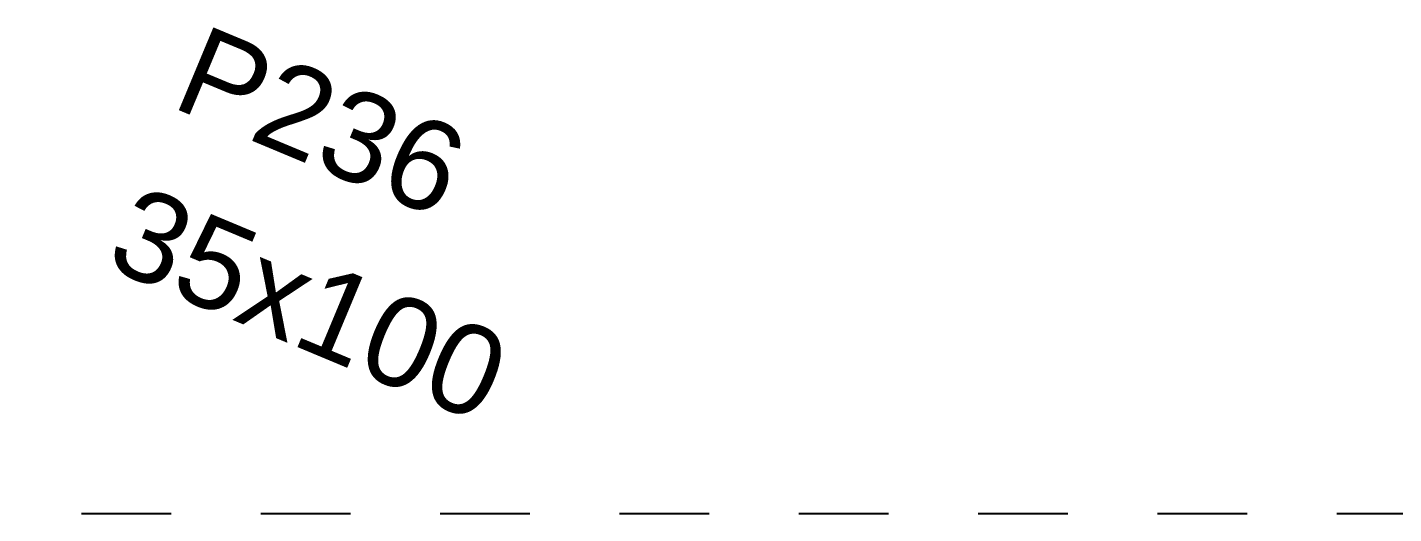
# Model space of a CAD drawing. Header units: metres. Extents: x -41 to 570, y -54 to 184.
# Drawn here: x -9.355 to -7.831, y 46.795 to 47.337 of the extents above; entities that cross this region are included whole.
import ezdxf
from ezdxf.xclip import XClip

# ---------------------------------------------------------------- set-up
doc = ezdxf.new("R2010")
doc.units = ezdxf.units.M
doc.header["$XCLIPFRAME"] = 0
doc.linetypes.add('ESTILO_TQS_0004', pattern=[1.12, 0.5, -0.2, 0.01, -0.2, 0.01, -0.2])
for name, color, linetype in [('12', 232, 'Continuous'), ('205', 232, 'ESTILO_TQS_0004'), ('9', 232, 'Continuous')]:
    doc.layers.add(name, color=color, linetype=linetype)
doc.styles.get("Standard").update_dxf_attribs({"font": 'arial.ttf'})

# ---------------------------------------------------------------- blocks, each defined once
blk = doc.blocks.new('est-lo-08-6sa-r00')
at = {"layer": '205'}
blk.add_line((-3429.010899, -1778.446548), (2212.80602, 576.256213), dxfattribs=at)
at = {"layer": '12', "linetype": 'Continuous'}
blk.add_text('35x100', height=9.975, dxfattribs=at).set_placement((-742.744677, -627.36081))
at = {"layer": '9', "linetype": 'Continuous'}
blk.add_text('P236', height=10, dxfattribs=at).set_placement((-742.744677, -608.098683))

msp = doc.modelspace()

# ---------------------------------------------------------------- block references
at = {"linetype": 'Continuous'}
ref = msp.add_blockref('est-lo-08-6sa-r00', (0, 50), dxfattribs=dict(at, xscale=0.01, yscale=0.01, zscale=0.01, rotation=337.346050855639))
XClip(ref).set_block_clipping_path([(-3617.8293247107, -1968.6238684088), (2309.2219967837, 505.1199023612), (1831.3677091607, 1650.0512895176), (-4095.6836123336, -823.6924812524)])

doc.saveas('drawing.dxf')
